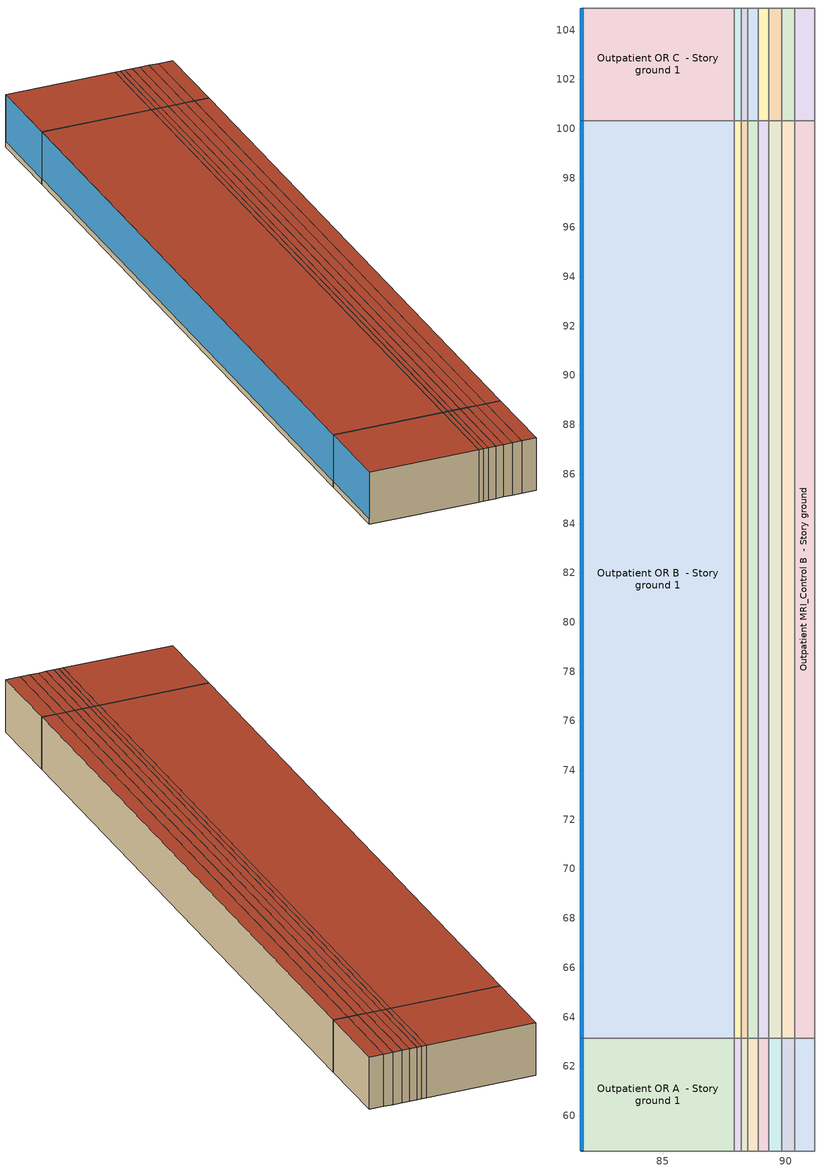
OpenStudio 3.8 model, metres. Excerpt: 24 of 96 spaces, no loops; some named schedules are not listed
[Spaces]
Outpatient OR A  - Story ground 1
 floor ground (Foundation F 1.26W/m*K Perim 4.57m Area 28.24m2): 81.73,58.57 81.73,63.14 87.91,63.14 87.91,58.57 z0
 wall outside: 81.73,63.14 81.73,58.57 z0:3.05
 wall to Outpatient OR B  - Story ground 1: 87.91,63.14 81.73,63.14 z0:3.05
 wall to Outpatient BioHazard A  - Story ground: 87.91,58.57 87.91,63.14 z0:3.05
 wall adiabatic (Typical Interior Wall): 81.73,58.57 87.91,58.57 z0:3.05
 window: 81.73,63.12 81.73,58.6 z0.31:3.02
 roof outside: 87.91,58.57 87.91,63.14 81.73,63.14 81.73,58.57 z3.05
Outpatient OR B  - Story ground 1
 floor ground (Foundation F 1.26W/m*K Perim 37.18m Area 229.66m2): 81.73,63.14 81.73,100.32 87.91,100.32 87.91,63.14 z0
 wall outside: 81.73,100.32 81.73,63.14 z0:3.05
 wall to Outpatient OR C  - Story ground 1: 87.91,100.32 81.73,100.32 z0:3.05
 wall to Outpatient BioHazard B  - Story ground: 87.91,63.14 87.91,100.32 z0:3.05
 window: 81.73,100.3 81.73,63.17 z0.34:3.02
 roof outside: 87.91,63.14 87.91,100.32 81.73,100.32 81.73,63.14 z3.05
Outpatient OR C  - Story ground 1
 floor ground (Foundation F 1.26W/m*K Perim 4.57m Area 28.24m2): 81.73,100.32 81.73,104.89 87.91,104.89 87.91,100.32 z0
 wall outside: 81.73,104.89 81.73,100.32 z0:3.05
 wall adiabatic (Typical Interior Wall): 87.91,104.89 81.73,104.89 z0:3.05
 wall to Outpatient BioHazard C  - Story ground: 87.91,100.32 87.91,104.89 z0:3.05
 window: 81.73,104.87 81.73,100.35 z0.31:3.02
 roof outside: 87.91,100.32 87.91,104.89 81.73,104.89 81.73,100.32 z3.05
Outpatient BioHazard A  - Story ground
 floor ground (Foundation F 1.26W/m*K Perim 0.0m Area 1.26m2): 87.91,58.57 87.91,63.14 88.18,63.14 88.18,58.57 z0
 wall to Outpatient BioHazard B  - Story ground: 88.18,63.14 87.91,63.14 z0:3.05
 wall to Outpatient MedGas A  - Story ground: 88.18,58.57 88.18,63.14 z0:3.05
 wall adiabatic (Typical Interior Wall): 87.91,58.57 88.18,58.57 z0:3.05
 roof outside: 88.18,58.57 88.18,63.14 87.91,63.14 87.91,58.57 z3.05
Outpatient BioHazard B  - Story ground
 floor ground (Foundation F 1.26W/m*K Perim 0.0m Area 10.25m2): 87.91,63.14 87.91,100.32 88.18,100.32 88.18,63.14 z0
 wall to Outpatient BioHazard C  - Story ground: 88.18,100.32 87.91,100.32 z0:3.05
 wall to Outpatient MedGas B  - Story ground: 88.18,63.14 88.18,100.32 z0:3.05
 roof outside: 88.18,63.14 88.18,100.32 87.91,100.32 87.91,63.14 z3.05
Outpatient BioHazard C  - Story ground
 floor ground (Foundation F 1.26W/m*K Perim 0.0m Area 1.26m2): 87.91,100.32 87.91,104.89 88.18,104.89 88.18,100.32 z0
 wall adiabatic (Typical Interior Wall): 88.18,104.89 87.91,104.89 z0:3.05
 wall to Outpatient MedGas C  - Story ground: 88.18,100.32 88.18,104.89 z0:3.05
 roof outside: 88.18,100.32 88.18,104.89 87.91,104.89 87.91,100.32 z3.05
Outpatient MedGas A  - Story ground
 floor ground (Foundation F 1.26W/m*K Perim 0.0m Area 1.26m2): 88.18,58.57 88.18,63.14 88.46,63.14 88.46,58.57 z0
 wall to Outpatient MedGas B  - Story ground: 88.46,63.14 88.18,63.14 z0:3.05
 wall to Outpatient DressingRoom A  - Story ground: 88.46,58.57 88.46,63.14 z0:3.05
 wall adiabatic (Typical Interior Wall): 88.18,58.57 88.46,58.57 z0:3.05
 roof outside: 88.46,58.57 88.46,63.14 88.18,63.14 88.18,58.57 z3.05
Outpatient MedGas B  - Story ground
 floor ground (Foundation F 1.26W/m*K Perim 0.0m Area 10.25m2): 88.18,63.14 88.18,100.32 88.46,100.32 88.46,63.14 z0
 wall to Outpatient MedGas C  - Story ground: 88.46,100.32 88.18,100.32 z0:3.05
 wall to Outpatient DressingRoom B  - Story ground: 88.46,63.14 88.46,100.32 z0:3.05
 roof outside: 88.46,63.14 88.46,100.32 88.18,100.32 88.18,63.14 z3.05
Outpatient MedGas C  - Story ground
 floor ground (Foundation F 1.26W/m*K Perim 0.0m Area 1.26m2): 88.18,100.32 88.18,104.89 88.46,104.89 88.46,100.32 z0
 wall adiabatic (Typical Interior Wall): 88.46,104.89 88.18,104.89 z0:3.05
 wall to Outpatient DressingRoom C  - Story ground: 88.46,100.32 88.46,104.89 z0:3.05
 roof outside: 88.46,100.32 88.46,104.89 88.18,104.89 88.18,100.32 z3.05
Outpatient DressingRoom A  - Story ground
 floor ground (Foundation F 1.26W/m*K Perim 0.0m Area 1.89m2): 88.46,58.57 88.46,63.14 88.87,63.14 88.87,58.57 z0
 wall to Outpatient DressingRoom B  - Story ground: 88.87,63.14 88.46,63.14 z0:3.05
 wall to Outpatient ElevatorPumpRoom A  - Story ground: 88.87,58.57 88.87,63.14 z0:3.05
 wall adiabatic (Typical Interior Wall): 88.46,58.57 88.87,58.57 z0:3.05
 roof outside: 88.87,58.57 88.87,63.14 88.46,63.14 88.46,58.57 z3.05
Outpatient DressingRoom B  - Story ground
 floor ground (Foundation F 1.26W/m*K Perim 0.0m Area 15.38m2): 88.46,63.14 88.46,100.32 88.87,100.32 88.87,63.14 z0
 wall to Outpatient DressingRoom C  - Story ground: 88.87,100.32 88.46,100.32 z0:3.05
 wall to Outpatient ElevatorPumpRoom B  - Story ground: 88.87,63.14 88.87,100.32 z0:3.05
 roof outside: 88.87,63.14 88.87,100.32 88.46,100.32 88.46,63.14 z3.05
Outpatient DressingRoom C  - Story ground
 floor ground (Foundation F 1.26W/m*K Perim 0.0m Area 1.89m2): 88.46,100.32 88.46,104.89 88.87,104.89 88.87,100.32 z0
 wall adiabatic (Typical Interior Wall): 88.87,104.89 88.46,104.89 z0:3.05
 wall to Outpatient ElevatorPumpRoom C  - Story ground: 88.87,100.32 88.87,104.89 z0:3.05
 roof outside: 88.87,100.32 88.87,104.89 88.46,104.89 88.46,100.32 z3.05
Outpatient ElevatorPumpRoom A  - Story ground
 floor ground (Foundation F 1.26W/m*K Perim 0.0m Area 1.98m2): 88.87,58.57 88.87,63.14 89.31,63.14 89.31,58.57 z0
 wall to Outpatient ElevatorPumpRoom B  - Story ground: 89.31,63.14 88.87,63.14 z0:3.05
 wall to Outpatient Anesthesia A  - Story ground: 89.31,58.57 89.31,63.14 z0:3.05
 wall adiabatic (Typical Interior Wall): 88.87,58.57 89.31,58.57 z0:3.05
 roof outside: 89.31,58.57 89.31,63.14 88.87,63.14 88.87,58.57 z3.05
Outpatient ElevatorPumpRoom B  - Story ground
 floor ground (Foundation F 1.26W/m*K Perim 0.0m Area 16.11m2): 88.87,63.14 88.87,100.32 89.31,100.32 89.31,63.14 z0
 wall to Outpatient ElevatorPumpRoom C  - Story ground: 89.31,100.32 88.87,100.32 z0:3.05
 wall to Outpatient Anesthesia B  - Story ground: 89.31,63.14 89.31,100.32 z0:3.05
 roof outside: 89.31,63.14 89.31,100.32 88.87,100.32 88.87,63.14 z3.05
Outpatient ElevatorPumpRoom C  - Story ground
 floor ground (Foundation F 1.26W/m*K Perim 0.0m Area 1.98m2): 88.87,100.32 88.87,104.89 89.31,104.89 89.31,100.32 z0
 wall adiabatic (Typical Interior Wall): 89.31,104.89 88.87,104.89 z0:3.05
 wall to Outpatient Anesthesia C  - Story ground: 89.31,100.32 89.31,104.89 z0:3.05
 roof outside: 89.31,100.32 89.31,104.89 88.87,104.89 88.87,100.32 z3.05
Outpatient Anesthesia A  - Story ground
 floor ground (Foundation F 1.26W/m*K Perim 0.0m Area 2.34m2): 89.31,58.57 89.31,63.14 89.82,63.14 89.82,58.57 z0
 wall to Outpatient Anesthesia B  - Story ground: 89.82,63.14 89.31,63.14 z0:3.05
 wall to Outpatient IT_Room A  - Story ground: 89.82,58.57 89.82,63.14 z0:3.05
 wall adiabatic (Typical Interior Wall): 89.31,58.57 89.82,58.57 z0:3.05
 roof outside: 89.82,58.57 89.82,63.14 89.31,63.14 89.31,58.57 z3.05
Outpatient Anesthesia B  - Story ground
 floor ground (Foundation F 1.26W/m*K Perim 0.0m Area 19.04m2): 89.31,63.14 89.31,100.32 89.82,100.32 89.82,63.14 z0
 wall to Outpatient Anesthesia C  - Story ground: 89.82,100.32 89.31,100.32 z0:3.05
 wall to Outpatient IT_Room B  - Story ground: 89.82,63.14 89.82,100.32 z0:3.05
 roof outside: 89.82,63.14 89.82,100.32 89.31,100.32 89.31,63.14 z3.05
Outpatient Anesthesia C  - Story ground
 floor ground (Foundation F 1.26W/m*K Perim 0.0m Area 2.34m2): 89.31,100.32 89.31,104.89 89.82,104.89 89.82,100.32 z0
 wall adiabatic (Typical Interior Wall): 89.82,104.89 89.31,104.89 z0:3.05
 wall to Outpatient IT_Room C  - Story ground: 89.82,100.32 89.82,104.89 z0:3.05
 roof outside: 89.82,100.32 89.82,104.89 89.31,104.89 89.31,100.32 z3.05
Outpatient IT_Room A  - Story ground
 floor ground (Foundation F 1.26W/m*K Perim 0.0m Area 2.43m2): 89.82,58.57 89.82,63.14 90.35,63.14 90.35,58.57 z0
 wall to Outpatient IT_Room B  - Story ground: 90.35,63.14 89.82,63.14 z0:3.05
 wall to Outpatient MRI_Control A  - Story ground: 90.35,58.57 90.35,63.14 z0:3.05
 wall adiabatic (Typical Interior Wall): 89.82,58.57 90.35,58.57 z0:3.05
 roof outside: 90.35,58.57 90.35,63.14 89.82,63.14 89.82,58.57 z3.05
Outpatient IT_Room B  - Story ground
 floor ground (Foundation F 1.26W/m*K Perim 0.0m Area 19.77m2): 89.82,63.14 89.82,100.32 90.35,100.32 90.35,63.14 z0
 wall to Outpatient IT_Room C  - Story ground: 90.35,100.32 89.82,100.32 z0:3.05
 wall to Outpatient MRI_Control B  - Story ground: 90.35,63.14 90.35,100.32 z0:3.05
 roof outside: 90.35,63.14 90.35,100.32 89.82,100.32 89.82,63.14 z3.05
Outpatient IT_Room C  - Story ground
 floor ground (Foundation F 1.26W/m*K Perim 0.0m Area 2.43m2): 89.82,100.32 89.82,104.89 90.35,104.89 90.35,100.32 z0
 wall adiabatic (Typical Interior Wall): 90.35,104.89 89.82,104.89 z0:3.05
 wall to Outpatient MRI_Control C  - Story ground: 90.35,100.32 90.35,104.89 z0:3.05
 roof outside: 90.35,100.32 90.35,104.89 89.82,104.89 89.82,100.32 z3.05
Outpatient MRI_Control A  - Story ground
 floor ground (Foundation F 1.26W/m*K Perim 0.0m Area 3.69m2): 90.35,58.57 90.35,63.14 91.16,63.14 91.16,58.57 z0
 wall to Outpatient MRI_Control B  - Story ground: 91.16,63.14 90.35,63.14 z0:3.05
 wall to Outpatient ProcedureRoom A  - Story ground: 91.16,58.57 91.16,63.14 z0:3.05
 wall adiabatic (Typical Interior Wall): 90.35,58.57 91.16,58.57 z0:3.05
 roof outside: 91.16,58.57 91.16,63.14 90.35,63.14 90.35,58.57 z3.05
Outpatient MRI_Control B  - Story ground
 floor ground (Foundation F 1.26W/m*K Perim 0.0m Area 30.02m2): 90.35,63.14 90.35,100.32 91.16,100.32 91.16,63.14 z0
 wall to Outpatient MRI_Control C  - Story ground: 91.16,100.32 90.35,100.32 z0:3.05
 wall to Outpatient ProcedureRoom B  - Story ground: 91.16,63.14 91.16,100.32 z0:3.05
 roof outside: 91.16,63.14 91.16,100.32 90.35,100.32 90.35,63.14 z3.05
Outpatient MRI_Control C  - Story ground
 floor ground (Foundation F 1.26W/m*K Perim 0.0m Area 3.69m2): 90.35,100.32 90.35,104.89 91.16,104.89 91.16,100.32 z0
 wall adiabatic (Typical Interior Wall): 91.16,104.89 90.35,104.89 z0:3.05
 wall to Outpatient ProcedureRoom C  - Story ground: 91.16,100.32 91.16,104.89 z0:3.05
 roof outside: 91.16,100.32 91.16,104.89 90.35,104.89 90.35,100.32 z3.05
[Building]
ComStock DOE Ref Pre-1980|Outpatient: North Axis {deg}=45; Default Construction Set=ComStock DOE Ref Pre-1980 - Outpatient - ASHRAE 169-2013-4A; Default Schedule Set=Building Default Schedule Set; Standards Building Type=Outpatient
[Site]
Wilmington New Cast_DE_USA: Latitude {deg}=39.67; Longitude {deg}=-75.6; Time Zone {hr}=-5; Elevation {m}=24; Terrain=City
[Site:WaterMainsTemperature]
Calculation Method=Correlation; Annual Average Outdoor Air Temperature {C}=13.2908; Maximum Difference In Monthly Average Outdoor Air Temperatures {deltaC}=25.79
[SizingPeriod:DesignDay] Barometric Pressure {Pa}=101037; Rain Indicator=No; Snow Indicator=No; Day of Month=21; Daylight Saving Time Indicator=No; Humidity Condition Type=Wetbulb; Dry-Bulb Temperature Range Modifier Type=DefaultMultipliers
Name | Maximum Dry-Bulb Temperature {C} | Daily Dry-Bulb Temperature Range {deltaC} | Wind Speed {m/s} | Wind Direction {deg} | Month | Day Type | Wetbulb or DewPoint at Maximum Dry-Bulb {C} | Solar Model Indicator | ASHRAE Clear Sky Optical Depth for Beam Irradiance | ASHRAE Clear Sky Optical Depth for Diffuse Irradiance | Sky Clearness
Wilmington New Cast Ann Clg .4% Condns DB=>MWB 1 | 33.3 | 9.5 | 4.6 | 230 | 7 | SummerDesignDay | 23.9 | ASHRAETau | 0.454 | 2.123
Wilmington New Cast Ann Clg .4% Condns WB=>MDB 1 | 30.7 | 9.5 | 4.6 | 230 | 7 | SummerDesignDay | 25.6 | ASHRAETau | 0.454 | 2.123
Wilmington New Cast Ann Htg 99.6% Condns DB 1 | -10.4 | 0 | 4.8 | 300 | 1 | WinterDesignDay | -10.4 | ASHRAEClearSky |  |  | 0
Wilmington New Cast August .4% Condns DB=>MCWB 1 | 34.5 | 9.3 | 4.6 | 230 | 8 | SummerDesignDay | 24.4 | ASHRAETau | 0.441 | 2.186
[ClimateZones]
Climate Zone Institution Name 1=ASHRAE; Climate Zone Document Name 1=ANSI/ASHRAE Standard 169; Climate Zone Document Year 1=2006; Climate Zone Value 1=ASHRAE 169-2013-4A
[Site:GroundTemperature:FCfactorMethod]
January Ground Temperature {C}=14.64; February Ground Temperature {C}=6.42; March Ground Temperature {C}=4.25; April Ground Temperature {C}=-0.25; May Ground Temperature {C}=5.15; June Ground Temperature {C}=3.96; July Ground Temperature {C}=10.11; August Ground Temperature {C}=19.7; September Ground Temperature {C}=22.53; October Ground Temperature {C}=25.35; November Ground Temperature {C}=25.54; December Ground Temperature {C}=22.09
[Construction:FfactorGroundFloor] F-Factor {W/m-K}=1.26344
Name | Area {m2} | PerimeterExposed {m}
Foundation F 1.26W/m*K Perim 0.0m Area 1.26m2 | 1.26059 | 0
Foundation F 1.26W/m*K Perim 4.57m Area 28.24m2 | 28.2418 | 4.572
Foundation F 1.26W/m*K Perim 0.0m Area 10.25m2 | 10.2511 | 0
Foundation F 1.26W/m*K Perim 0.0m Area 1.89m2 | 1.89089 | 0
Foundation F 1.26W/m*K Perim 0.0m Area 1.98m2 | 1.98093 | 0
Foundation F 1.26W/m*K Perim 37.18m Area 229.66m2 | 229.661 | 37.1793
Foundation F 1.26W/m*K Perim 0.0m Area 15.38m2 | 15.3766 | 0
Foundation F 1.26W/m*K Perim 0.0m Area 2.43m2 | 2.43114 | 0
Foundation F 1.26W/m*K Perim 0.0m Area 30.02m2 | 30.021 | 0
Foundation F 1.26W/m*K Perim 0.0m Area 16.11m2 | 16.1088 | 0
Foundation F 1.26W/m*K Perim 0.0m Area 2.34m2 | 2.3411 | 0
Foundation F 1.26W/m*K Perim 0.0m Area 19.04m2 | 19.0377 | 0
Foundation F 1.26W/m*K Perim 0.0m Area 19.77m2 | 19.7699 | 0
Foundation F 1.26W/m*K Perim 0.0m Area 3.69m2 | 3.69174 | 0
[DefaultConstructionSet]
ComStock DOE Ref Pre-1980 - Outpatient - ASHRAE 169-2013-4A: Default Exterior Surface Constructions=Default Surface Constructions 1; Default Interior Surface Constructions=Default Surface Constructions 2; Default Ground Contact Surface Constructions=Default Surface Constructions 3; Default Exterior SubSurface Constructions=Default Sub Surface Constructions 1; Default Interior SubSurface Constructions=Default Sub Surface Constructions 2; Interior Partition Construction=Typical Interior Partition
[DefaultSurfaceConstructions]
Name | Floor Construction | Wall Construction | Roof Ceiling Construction
Default Surface Constructions 1 | Typical Insulated Exterior Mass Floor | Typical Insulated Exterior Mass Wall R-5.62 | Typical IEAD Roof R-11.63
Default Surface Constructions 2 | Typical Interior Floor | Typical Interior Wall | Typical Interior Ceiling
Default Surface Constructions 3 | Typical Insulated Carpeted 6in Slab Floor | Typical Insulated Basement Mass Wall
[Construction]
Typical Insulated Exterior Mass Floor: 4 in. Normalweight Concrete Floor, Typical Carpet Pad
Typical IEAD Roof R-11.63: Roof Membrane, Typical Insulation R-10.51, Metal Roof Surface
Typical Interior Floor: 100mm Normalweight concrete floor, CP02 CARPET PAD
Typical Interior Wall: G01 13mm gypsum board, G01 13mm gypsum board
Typical Interior Ceiling: CP02 CARPET PAD, 100mm Normalweight concrete floor
Typical Insulated Carpeted 6in Slab Floor: 6 in. Normalweight Concrete Floor, Typical Carpet Pad
Typical Insulated Basement Mass Wall: 8 in. Concrete Block Basement Wall
Simple Glazing U 1.22 SHGC 0.54: Simple Glazing U 1.22 SHGC 0.54
Typical Insulated Metal Door: F08 Metal surface, Typical Insulation R-3.23
U 0.88 SHGC 0.16 Sgl Ref-A-L Clr 6mm: REF A CLEAR LO 6MM
Typical Overhead Door: Typical Insulation R-3.23
Typical Interior Window: Clear 3mm
Typical Interior Door; Typical Interior Partition: G05 25mm wood
Typical Insulated Exterior Mass Wall R-5.62: 1IN Stucco, 8IN CONCRETE HW RefBldg, Typical Insulation R-3.23, 1/2IN Gypsum
InteriorFurnishings: Std Wood 6inch
[Material] Thermal Absorptance=0.9
Name | Roughness | Thickness {m} | Conductivity {W/m-K} | Density {kg/m3} | Specific Heat {J/kg-K} | Solar Absorptance | Visible Absorptance
4 in. Normalweight Concrete Floor | MediumRough | 0.1016 | 2.31 | 2322 | 832 | 0.7 | 0.7
Roof Membrane | VeryRough | 0.0095 | 0.16 | 1121.29 | 1460 | 0.7 | 0.7
Metal Roof Surface; F08 Metal surface | Smooth | 0.0008 | 45.28 | 7824 | 500 | 0.7 | 0.7
100mm Normalweight concrete floor | MediumRough | 0.1016 | 2.31045 | 2322 | 832.557 | 0.7 | 0.7
G01 13mm gypsum board | Smooth | 0.0127 | 0.160031 | 800.001 | 1090.73 | 0.7 | 0.5
6 in. Normalweight Concrete Floor | MediumRough | 0.1524 | 2.31 | 2322 | 832 | 0.7 | 0.7
8 in. Concrete Block Basement Wall | MediumRough | 0.2032 | 1.326 | 1842 | 912 | 0.7 | 0.7
G05 25mm wood | MediumSmooth | 0.0254 | 0.15 | 608 | 1630 | 0.5 | 0.5
1IN Stucco | Smooth | 0.0253 | 0.6918 | 1858 | 837 | 0.7 | 0.92
8IN CONCRETE HW RefBldg | Rough | 0.2032 | 1.311 | 2240 | 836.8 | 0.7 | 0.7
1/2IN Gypsum | Smooth | 0.0127 | 0.16 | 784.9 | 830 | 0.4 | 0.4
Std Wood 6inch | MediumSmooth | 0.15 | 0.12 | 540 | 1210 | 0.7 | 0.7
[Material:NoMass] Roughness=Smooth; Thermal Absorptance=0.9; Solar Absorptance=0.7
Name | Thermal Resistance {m2-K/W} | Visible Absorptance
Typical Carpet Pad; CP02 CARPET PAD | 0.21648 | 0.8
Typical Insulation R-10.51 | 1.85103 | 0.7
Typical Insulation R-3.23 | 0.568747 | 0.7
[DefaultSubSurfaceConstructions]
Name | Fixed Window Construction | Operable Window Construction | Door Construction | Glass Door Construction | Overhead Door Construction | Tubular Daylight Dome Construction | Tubular Daylight Diffuser Construction
Default Sub Surface Constructions 1 | Simple Glazing U 1.22 SHGC 0.54 | Simple Glazing U 1.22 SHGC 0.54 | Typical Insulated Metal Door | U 0.88 SHGC 0.16 Sgl Ref-A-L Clr 6mm | Typical Overhead Door | Typical Interior Window | Typical Interior Window
Default Sub Surface Constructions 2 | Typical Interior Window | Typical Interior Window | Typical Interior Door
[WindowMaterial:SimpleGlazingSystem]
Simple Glazing U 1.22 SHGC 0.54: U-Factor {W/m2-K}=6.92748; Solar Heat Gain Coefficient=0.54; Visible Transmittance=0.81
[WindowMaterial:Glazing] Optical Data Type=SpectralAverage; Infrared Transmittance at Normal Incidence=0; Front Side Infrared Hemispherical Emissivity=0.84; Conductivity {W/m-K}=0.9; Dirt Correction Factor for Solar and Visible Transmittance=1; Solar Diffusing=No
Name | Thickness {m} | Solar Transmittance at Normal Incidence | Front Side Solar Reflectance at Normal Incidence | Back Side Solar Reflectance at Normal Incidence | Visible Transmittance at Normal Incidence | Front Side Visible Reflectance at Normal Incidence | Back Side Visible Reflectance at Normal Incidence | Back Side Infrared Hemispherical Emissivity
REF A CLEAR LO 6MM | 0.006 | 0.066 | 0.341 | 0.493 | 0.08 | 0.41 | 0.37 | 0.4
Clear 3mm | 0.003 | 0.837 | 0.075 | 0.075 | 0.898 | 0.081 | 0.081 | 0.84
[SpaceType] Standards Building Type=Outpatient
Name | Default Schedule Set | Design Specification Outdoor Air Object | Standards Space Type
Outpatient BioHazard - ComStock DOE Ref Pre-1980 | Outpatient BioHazard Schedule Set | Outpatient BioHazard Ventilation | BioHazard
Outpatient MedGas - ComStock DOE Ref Pre-1980 | Outpatient MedGas Schedule Set | Outpatient MedGas Ventilation | MedGas
Outpatient DressingRoom - ComStock DOE Ref Pre-1980 | Outpatient DressingRoom Schedule Set | Outpatient DressingRoom Ventilation | DressingRoom
Outpatient ElevatorPumpRoom - ComStock DOE Ref Pre-1980 | Outpatient ElevatorPumpRoom Schedule Set | Outpatient ElevatorPumpRoom Ventilation | ElevatorPumpRoom
Outpatient Anesthesia - ComStock DOE Ref Pre-1980 | Outpatient Anesthesia Schedule Set | Outpatient Anesthesia Ventilation | Anesthesia
Outpatient IT_Room - ComStock DOE Ref Pre-1980 | Outpatient IT_Room Schedule Set | Outpatient IT_Room Ventilation | IT_Room
Outpatient MRI_Control - ComStock DOE Ref Pre-1980 | Outpatient MRI_Control Schedule Set | Outpatient MRI_Control Ventilation | MRI_Control
Outpatient OR - ComStock DOE Ref Pre-1980 | Outpatient OR Schedule Set | Outpatient OR Ventilation | OR
[BuildingStory]
Story ground: Nominal Z Coordinate {m}=0; Nominal Floor to Floor Height {m}=3.048
[Space] Building Story=Story ground
Name | Space Type | Thermal Zone
Outpatient OR A  - Story ground 1 | Outpatient OR - ComStock DOE Ref Pre-1980 | Zone Outpatient OR A  - Story ground 1
Outpatient OR B  - Story ground 1 | Outpatient OR - ComStock DOE Ref Pre-1980 | Zone Outpatient OR B  - Story ground 1
Outpatient OR C  - Story ground 1 | Outpatient OR - ComStock DOE Ref Pre-1980 | Zone Outpatient OR C  - Story ground 1
Outpatient BioHazard A  - Story ground | Outpatient BioHazard - ComStock DOE Ref Pre-1980 | Zone Outpatient BioHazard A  - Story ground
Outpatient BioHazard B  - Story ground | Outpatient BioHazard - ComStock DOE Ref Pre-1980 | Zone Outpatient BioHazard B  - Story ground
Outpatient BioHazard C  - Story ground | Outpatient BioHazard - ComStock DOE Ref Pre-1980 | Zone Outpatient BioHazard C  - Story ground
Outpatient MedGas A  - Story ground | Outpatient MedGas - ComStock DOE Ref Pre-1980 | Zone Outpatient MedGas A  - Story ground
Outpatient MedGas B  - Story ground | Outpatient MedGas - ComStock DOE Ref Pre-1980 | Zone Outpatient MedGas B  - Story ground
Outpatient MedGas C  - Story ground | Outpatient MedGas - ComStock DOE Ref Pre-1980 | Zone Outpatient MedGas C  - Story ground
Outpatient DressingRoom A  - Story ground | Outpatient DressingRoom - ComStock DOE Ref Pre-1980 | Zone Outpatient DressingRoom A  - Story ground
Outpatient DressingRoom B  - Story ground | Outpatient DressingRoom - ComStock DOE Ref Pre-1980 | Zone Outpatient DressingRoom B  - Story ground
Outpatient DressingRoom C  - Story ground | Outpatient DressingRoom - ComStock DOE Ref Pre-1980 | Zone Outpatient DressingRoom C  - Story ground
Outpatient ElevatorPumpRoom A  - Story ground | Outpatient ElevatorPumpRoom - ComStock DOE Ref Pre-1980 | Zone Outpatient ElevatorPumpRoom A  - Story ground
Outpatient ElevatorPumpRoom B  - Story ground | Outpatient ElevatorPumpRoom - ComStock DOE Ref Pre-1980 | Zone Outpatient ElevatorPumpRoom B  - Story ground
Outpatient ElevatorPumpRoom C  - Story ground | Outpatient ElevatorPumpRoom - ComStock DOE Ref Pre-1980 | Zone Outpatient ElevatorPumpRoom C  - Story ground
Outpatient Anesthesia A  - Story ground | Outpatient Anesthesia - ComStock DOE Ref Pre-1980 | Zone Outpatient Anesthesia A  - Story ground
Outpatient Anesthesia B  - Story ground | Outpatient Anesthesia - ComStock DOE Ref Pre-1980 | Zone Outpatient Anesthesia B  - Story ground
Outpatient Anesthesia C  - Story ground | Outpatient Anesthesia - ComStock DOE Ref Pre-1980 | Zone Outpatient Anesthesia C  - Story ground
Outpatient IT_Room A  - Story ground | Outpatient IT_Room - ComStock DOE Ref Pre-1980 | Zone Outpatient IT_Room A  - Story ground
Outpatient IT_Room B  - Story ground | Outpatient IT_Room - ComStock DOE Ref Pre-1980 | Zone Outpatient IT_Room B  - Story ground
Outpatient IT_Room C  - Story ground | Outpatient IT_Room - ComStock DOE Ref Pre-1980 | Zone Outpatient IT_Room C  - Story ground
Outpatient MRI_Control A  - Story ground | Outpatient MRI_Control - ComStock DOE Ref Pre-1980 | Zone Outpatient MRI_Control A  - Story ground
Outpatient MRI_Control B  - Story ground | Outpatient MRI_Control - ComStock DOE Ref Pre-1980 | Zone Outpatient MRI_Control B  - Story ground
Outpatient MRI_Control C  - Story ground | Outpatient MRI_Control - ComStock DOE Ref Pre-1980 | Zone Outpatient MRI_Control C  - Story ground
[ThermalZone] Multiplier=1; Use Ideal Air Loads=No
Name | Thermostat
Zone Outpatient OR A  - Story ground 1 | Outpatient OR - ComStock DOE Ref Pre-1980 Thermostat 1
Zone Outpatient OR B  - Story ground 1 | Outpatient OR - ComStock DOE Ref Pre-1980 Thermostat 3
Zone Outpatient OR C  - Story ground 1 | Outpatient OR - ComStock DOE Ref Pre-1980 Thermostat 5
Zone Outpatient BioHazard A  - Story ground | Outpatient BioHazard - ComStock DOE Ref Pre-1980 Thermostat
Zone Outpatient BioHazard B  - Story ground | Outpatient BioHazard - ComStock DOE Ref Pre-1980 Thermostat 1
Zone Outpatient BioHazard C  - Story ground | Outpatient BioHazard - ComStock DOE Ref Pre-1980 Thermostat 2
Zone Outpatient MedGas A  - Story ground | Outpatient MedGas - ComStock DOE Ref Pre-1980 Thermostat
Zone Outpatient MedGas B  - Story ground | Outpatient MedGas - ComStock DOE Ref Pre-1980 Thermostat 1
Zone Outpatient MedGas C  - Story ground | Outpatient MedGas - ComStock DOE Ref Pre-1980 Thermostat 2
Zone Outpatient DressingRoom A  - Story ground | Outpatient DressingRoom - ComStock DOE Ref Pre-1980 Thermostat
Zone Outpatient DressingRoom B  - Story ground | Outpatient DressingRoom - ComStock DOE Ref Pre-1980 Thermostat 1
Zone Outpatient DressingRoom C  - Story ground | Outpatient DressingRoom - ComStock DOE Ref Pre-1980 Thermostat 2
Zone Outpatient ElevatorPumpRoom A  - Story ground | Outpatient ElevatorPumpRoom - ComStock DOE Ref Pre-1980 Thermostat
Zone Outpatient ElevatorPumpRoom B  - Story ground | Outpatient ElevatorPumpRoom - ComStock DOE Ref Pre-1980 Thermostat 1
Zone Outpatient ElevatorPumpRoom C  - Story ground | Outpatient ElevatorPumpRoom - ComStock DOE Ref Pre-1980 Thermostat 2
Zone Outpatient Anesthesia A  - Story ground | Outpatient Anesthesia - ComStock DOE Ref Pre-1980 Thermostat
Zone Outpatient Anesthesia B  - Story ground | Outpatient Anesthesia - ComStock DOE Ref Pre-1980 Thermostat 1
Zone Outpatient Anesthesia C  - Story ground | Outpatient Anesthesia - ComStock DOE Ref Pre-1980 Thermostat 2
Zone Outpatient IT_Room A  - Story ground | Outpatient IT_Room - ComStock DOE Ref Pre-1980 Thermostat
Zone Outpatient IT_Room B  - Story ground | Outpatient IT_Room - ComStock DOE Ref Pre-1980 Thermostat 1
Zone Outpatient IT_Room C  - Story ground | Outpatient IT_Room - ComStock DOE Ref Pre-1980 Thermostat 2
Zone Outpatient MRI_Control A  - Story ground | Outpatient MRI_Control - ComStock DOE Ref Pre-1980 Thermostat
Zone Outpatient MRI_Control B  - Story ground | Outpatient MRI_Control - ComStock DOE Ref Pre-1980 Thermostat 1
Zone Outpatient MRI_Control C  - Story ground | Outpatient MRI_Control - ComStock DOE Ref Pre-1980 Thermostat 2
[Lights:Definition] Design Level Calculation Method=Watts/Area; Fraction Visible=0.2; Return Air Fraction=0
Name | Watts per Space Floor Area {W/m2} | Fraction Radiant
Outpatient MRI_Control - ComStock DOE Ref Pre-1980 General Lights Definition | 6.4687 | 0.365
Outpatient ElevatorPumpRoom - ComStock DOE Ref Pre-1980 General Lights Definition | 3.55488 | 0.365
Outpatient ElevatorPumpRoom - ComStock DOE Ref Pre-1980 Task Lights Definition | 0.569567 | 0.165
Outpatient MedGas - ComStock DOE Ref Pre-1980 General Lights Definition; Outpatient BioHazard - ComStock DOE Ref Pre-1980 General Lights Definition | 3.73276 | 0.365
Outpatient IT_Room - ComStock DOE Ref Pre-1980 General Lights Definition | 4.6155 | 0.365
Outpatient DressingRoom - ComStock DOE Ref Pre-1980 General Lights Definition | 6.10233 | 0.365
Outpatient Anesthesia - ComStock DOE Ref Pre-1980 General Lights Definition | 2.13818 | 0.365
Outpatient Anesthesia - ComStock DOE Ref Pre-1980 Task Lights Definition | 2.9628 | 0.165
Outpatient OR - ComStock DOE Ref Pre-1980 General Lights Definition | 16.0351 | 0.365
[ElectricEquipment:Definition] Design Level Calculation Method=Watts/Area; Fraction Latent=0; Fraction Radiant=0.5; Fraction Lost=0
Name | Watts per Space Floor Area {W/m2}
Outpatient Anesthesia Elec Equip Definition | 21.5278
Outpatient BioHazard Elec Equip Definition; Outpatient MedGas Elec Equip Definition | 1.07639
Outpatient DressingRoom Elec Equip Definition; Outpatient IT_Room Elec Equip Definition; Outpatient MRI_Control Elec Equip Definition | 11.8403
Outpatient OR Elec Equip Definition | 43.0556
[ElectricEquipment]
Name | Electric Equipment Definition | Space or SpaceType
Outpatient Anesthesia Elec Equip | Outpatient Anesthesia Elec Equip Definition | Outpatient Anesthesia - ComStock DOE Ref Pre-1980
Outpatient BioHazard Elec Equip | Outpatient BioHazard Elec Equip Definition | Outpatient BioHazard - ComStock DOE Ref Pre-1980
Outpatient DressingRoom Elec Equip | Outpatient DressingRoom Elec Equip Definition | Outpatient DressingRoom - ComStock DOE Ref Pre-1980
Outpatient IT_Room Elec Equip | Outpatient IT_Room Elec Equip Definition | Outpatient IT_Room - ComStock DOE Ref Pre-1980
Outpatient MedGas Elec Equip | Outpatient MedGas Elec Equip Definition | Outpatient MedGas - ComStock DOE Ref Pre-1980
Outpatient MRI_Control Elec Equip | Outpatient MRI_Control Elec Equip Definition | Outpatient MRI_Control - ComStock DOE Ref Pre-1980
Outpatient OR Elec Equip | Outpatient OR Elec Equip Definition | Outpatient OR - ComStock DOE Ref Pre-1980
[DesignSpecification:OutdoorAir]
Name | Outdoor Air Method | Outdoor Air Flow per Floor Area {m3/s-m2} | Outdoor Air Flow per Person {m3/s-person} | Outdoor Air Flow Air Changes per Hour {1/hr}
Outpatient Anesthesia Ventilation | Sum | 0.002286
Outpatient BioHazard Ventilation; Outpatient MedGas Ventilation | Sum | 0.000762
Outpatient DressingRoom Ventilation; Outpatient IT_Room Ventilation | Sum |  | 0.00943895
Outpatient ElevatorPumpRoom Ventilation |  | 0 | 0 | 0
Outpatient MRI_Control Ventilation | Sum | 0.001524
Outpatient OR Ventilation | Sum | 0.0023876
[DefaultScheduleSet]
Name | Number of People Schedule | People Activity Level Schedule | Lighting Schedule | Electric Equipment Schedule | Infiltration Schedule | Gas Equipment Schedule | Hours of Operation Schedule
Outpatient Anesthesia Schedule Set; Outpatient BioHazard Schedule Set; Outpatient DressingRoom Schedule Set; Outpatient ElevatorPumpRoom Schedule Set; Outpatient IT_Room Schedule Set; Outpatient MedGas Schedule Set; Outpatient MRI_Control Schedule Set | Outpatient Bldg Occ | Outpatient Activity | Outpatient Bldg Light | Outpatient Bldg Equip | Outpatient Infil
Outpatient OR Schedule Set | Outpatient Bldg Occ | Outpatient Activity | Outpatient Bldg Light | Outpatient Bldg Equip | Outpatient Infil | Outpatient Bldg Equip
Building Default Schedule Set |  |  |  |  |  |  | Building Hours of Operation NonResidential
[People:Definition] Number of People Calculation Method=People/Area; Fraction Radiant=0.3
Name | People per Space Floor Area {person/m2}
Outpatient DressingRoom People Definition; Outpatient IT_Room People Definition | 0.0500522
Outpatient MRI_Control People Definition; Outpatient OR People Definition | 0.199993
[People] Work Efficiency Schedule=Work Efficiency Schedule; Clothing Insulation Schedule=Clothing Schedule; Air Velocity Schedule=Air Velocity Schedule; Multiplier=1
Name | People Definition | Space or SpaceType
Outpatient DressingRoom People | Outpatient DressingRoom People Definition | Outpatient DressingRoom - ComStock DOE Ref Pre-1980
Outpatient IT_Room People | Outpatient IT_Room People Definition | Outpatient IT_Room - ComStock DOE Ref Pre-1980
Outpatient MRI_Control People | Outpatient MRI_Control People Definition | Outpatient MRI_Control - ComStock DOE Ref Pre-1980
Outpatient OR People | Outpatient OR People Definition | Outpatient OR - ComStock DOE Ref Pre-1980
[GasEquipment:Definition]
Outpatient OR Gas Equip Definition: Design Level Calculation Method=Watts/Area; Watts per Space Floor Area {W/m2}=75.3001; Fraction Latent=0; Fraction Radiant=0; Fraction Lost=0.5
[GasEquipment]
Outpatient OR Gas Equip: Gas Equipment Definition=Outpatient OR Gas Equip Definition; Space or SpaceType=Outpatient OR - ComStock DOE Ref Pre-1980
[Exterior:Lights:Definition]
Name | Design Level {W}
Parking Areas and Drives Def (W/ft^2) | 0.0414577
Building Facades Def (W/ft^2) | 0.2
Main Entries Def (W/ft) | 30
Other Doors Def (W/ft) | 20
[Exterior:Lights] Schedule=Always On Discrete; Control Option=AstronomicalClock
Name | Exterior Lights Definition | Multiplier
Parking Areas and Drives | Parking Areas and Drives Def (W/ft^2) | 182250
Building Facades | Building Facades Def (W/ft^2) | 13452
Main Entries | Main Entries Def (W/ft) | 72
Other Doors | Other Doors Def (W/ft) | 186.84
[ThermostatSetpoint:DualSetpoint]
Name | Heating Setpoint Temperature Schedule | Cooling Setpoint Temperature Schedule
Outpatient Anesthesia - ComStock DOE Ref Pre-1980 Thermostat; Outpatient Anesthesia - ComStock DOE Ref Pre-1980 Thermostat 1; Outpatient Anesthesia - ComStock DOE Ref Pre-1980 Thermostat 2; Outpatient BioHazard - ComStock DOE Ref Pre-1980 Thermostat; Outpatient BioHazard - ComStock DOE Ref Pre-1980 Thermostat 1; Outpatient BioHazard - ComStock DOE Ref Pre-1980 Thermostat 2; Outpatient DressingRoom - ComStock DOE Ref Pre-1980 Thermostat; Outpatient DressingRoom - ComStock DOE Ref Pre-1980 Thermostat 1; Outpatient DressingRoom - ComStock DOE Ref Pre-1980 Thermostat 2; Outpatient ElevatorPumpRoom - ComStock DOE Ref Pre-1980 Thermostat; Outpatient ElevatorPumpRoom - ComStock DOE Ref Pre-1980 Thermostat 1; Outpatient ElevatorPumpRoom - ComStock DOE Ref Pre-1980 Thermostat 2; Outpatient IT_Room - ComStock DOE Ref Pre-1980 Thermostat; Outpatient IT_Room - ComStock DOE Ref Pre-1980 Thermostat 1; Outpatient IT_Room - ComStock DOE Ref Pre-1980 Thermostat 2; Outpatient MedGas - ComStock DOE Ref Pre-1980 Thermostat; Outpatient MedGas - ComStock DOE Ref Pre-1980 Thermostat 1; Outpatient MedGas - ComStock DOE Ref Pre-1980 Thermostat 2; Outpatient MRI_Control - ComStock DOE Ref Pre-1980 Thermostat; Outpatient MRI_Control - ComStock DOE Ref Pre-1980 Thermostat 1; Outpatient MRI_Control - ComStock DOE Ref Pre-1980 Thermostat 2 | Outpatient HtgSetp | Outpatient ClgSetp
Outpatient OR - ComStock DOE Ref Pre-1980 Thermostat 1; Outpatient OR - ComStock DOE Ref Pre-1980 Thermostat 3; Outpatient OR - ComStock DOE Ref Pre-1980 Thermostat 5 | Outpatient OR HtgSetp | Outpatient OR ClgSetp
[InternalMass:Definition]
Internal Mass Definition 1: Construction=InteriorFurnishings; Design Level Calculation Method=SurfaceArea/Area; Surface Area per Space Floor Area=2
[InternalMass] Internal Mass Definition=Internal Mass Definition 1; Multiplier=1
Name | Space or SpaceType
Outpatient BioHazard A  - Story ground Mass | Outpatient BioHazard A  - Story ground
Outpatient OR A  - Story ground 1 Mass | Outpatient OR A  - Story ground 1
Outpatient BioHazard B  - Story ground Mass | Outpatient BioHazard B  - Story ground
Outpatient DressingRoom A  - Story ground Mass | Outpatient DressingRoom A  - Story ground
Outpatient ElevatorPumpRoom C  - Story ground Mass | Outpatient ElevatorPumpRoom C  - Story ground
Outpatient OR B  - Story ground 1 Mass | Outpatient OR B  - Story ground 1
Outpatient DressingRoom B  - Story ground Mass | Outpatient DressingRoom B  - Story ground
Outpatient IT_Room C  - Story ground Mass | Outpatient IT_Room C  - Story ground
Outpatient DressingRoom C  - Story ground Mass | Outpatient DressingRoom C  - Story ground
Outpatient BioHazard C  - Story ground Mass | Outpatient BioHazard C  - Story ground
Outpatient MedGas B  - Story ground Mass | Outpatient MedGas B  - Story ground
Outpatient MedGas A  - Story ground Mass | Outpatient MedGas A  - Story ground
Outpatient MedGas C  - Story ground Mass | Outpatient MedGas C  - Story ground
Outpatient MRI_Control B  - Story ground Mass | Outpatient MRI_Control B  - Story ground
Outpatient ElevatorPumpRoom A  - Story ground Mass | Outpatient ElevatorPumpRoom A  - Story ground
Outpatient ElevatorPumpRoom B  - Story ground Mass | Outpatient ElevatorPumpRoom B  - Story ground
Outpatient Anesthesia A  - Story ground Mass | Outpatient Anesthesia A  - Story ground
Outpatient Anesthesia B  - Story ground Mass | Outpatient Anesthesia B  - Story ground
Outpatient Anesthesia C  - Story ground Mass | Outpatient Anesthesia C  - Story ground
Outpatient IT_Room A  - Story ground Mass | Outpatient IT_Room A  - Story ground
Outpatient IT_Room B  - Story ground Mass | Outpatient IT_Room B  - Story ground
Outpatient OR C  - Story ground 1 Mass | Outpatient OR C  - Story ground 1
Outpatient MRI_Control A  - Story ground Mass | Outpatient MRI_Control A  - Story ground
Outpatient MRI_Control C  - Story ground Mass | Outpatient MRI_Control C  - Story ground
[Lights] Fraction Replaceable=1
Name | Lights Definition | Space or SpaceType
Outpatient MRI_Control - ComStock DOE Ref Pre-1980 General Lighting | Outpatient MRI_Control - ComStock DOE Ref Pre-1980 General Lights Definition | Outpatient MRI_Control - ComStock DOE Ref Pre-1980
Outpatient ElevatorPumpRoom - ComStock DOE Ref Pre-1980 General Lighting | Outpatient ElevatorPumpRoom - ComStock DOE Ref Pre-1980 General Lights Definition | Outpatient ElevatorPumpRoom - ComStock DOE Ref Pre-1980
Outpatient ElevatorPumpRoom - ComStock DOE Ref Pre-1980 Task Lighting | Outpatient ElevatorPumpRoom - ComStock DOE Ref Pre-1980 Task Lights Definition | Outpatient ElevatorPumpRoom - ComStock DOE Ref Pre-1980
Outpatient MedGas - ComStock DOE Ref Pre-1980 General Lighting | Outpatient MedGas - ComStock DOE Ref Pre-1980 General Lights Definition | Outpatient MedGas - ComStock DOE Ref Pre-1980
Outpatient IT_Room - ComStock DOE Ref Pre-1980 General Lighting | Outpatient IT_Room - ComStock DOE Ref Pre-1980 General Lights Definition | Outpatient IT_Room - ComStock DOE Ref Pre-1980
Outpatient DressingRoom - ComStock DOE Ref Pre-1980 General Lighting | Outpatient DressingRoom - ComStock DOE Ref Pre-1980 General Lights Definition | Outpatient DressingRoom - ComStock DOE Ref Pre-1980
Outpatient BioHazard - ComStock DOE Ref Pre-1980 General Lighting | Outpatient BioHazard - ComStock DOE Ref Pre-1980 General Lights Definition | Outpatient BioHazard - ComStock DOE Ref Pre-1980
Outpatient Anesthesia - ComStock DOE Ref Pre-1980 General Lighting | Outpatient Anesthesia - ComStock DOE Ref Pre-1980 General Lights Definition | Outpatient Anesthesia - ComStock DOE Ref Pre-1980
Outpatient Anesthesia - ComStock DOE Ref Pre-1980 Task Lighting | Outpatient Anesthesia - ComStock DOE Ref Pre-1980 Task Lights Definition | Outpatient Anesthesia - ComStock DOE Ref Pre-1980
Outpatient OR - ComStock DOE Ref Pre-1980 General Lighting | Outpatient OR - ComStock DOE Ref Pre-1980 General Lights Definition | Outpatient OR - ComStock DOE Ref Pre-1980
[SpaceInfiltration:DesignFlowRate] Design Flow Rate Calculation Method=Flow/ExteriorArea; Flow per Exterior Surface Area {m3/s-m2}=0.00123985; Velocity Term Coefficient=0
Name | Space or SpaceType | Schedule | Constant Term Coefficient | Temperature Term Coefficient | Velocity Squared Term Coefficient
Outpatient BioHazard A  - Story ground HVAC On Infiltration | Outpatient BioHazard A  - Story ground | Infiltration HVAC On Schedule | -0.0461 | 0.0053 | 0.0311
Outpatient BioHazard A  - Story ground HVAC Off Infiltration | Outpatient BioHazard A  - Story ground | Infiltration HVAC Off Schedule | 0 | 0.0174 | 0.0341
Outpatient OR A  - Story ground 1 HVAC On Infiltration | Outpatient OR A  - Story ground 1 | Infiltration HVAC On Schedule | -0.0461 | 0.0053 | 0.0311
Outpatient OR A  - Story ground 1 HVAC Off Infiltration | Outpatient OR A  - Story ground 1 | Infiltration HVAC Off Schedule | 0 | 0.0174 | 0.0341
Outpatient BioHazard B  - Story ground HVAC On Infiltration | Outpatient BioHazard B  - Story ground | Infiltration HVAC On Schedule | -0.0461 | 0.0053 | 0.0311
Outpatient BioHazard B  - Story ground HVAC Off Infiltration | Outpatient BioHazard B  - Story ground | Infiltration HVAC Off Schedule | 0 | 0.0174 | 0.0341
Outpatient DressingRoom A  - Story ground HVAC On Infiltration | Outpatient DressingRoom A  - Story ground | Infiltration HVAC On Schedule | -0.0461 | 0.0053 | 0.0311
Outpatient DressingRoom A  - Story ground HVAC Off Infiltration | Outpatient DressingRoom A  - Story ground | Infiltration HVAC Off Schedule | 0 | 0.0174 | 0.0341
Outpatient ElevatorPumpRoom C  - Story ground HVAC On Infiltration | Outpatient ElevatorPumpRoom C  - Story ground | Infiltration HVAC On Schedule | -0.0461 | 0.0053 | 0.0311
Outpatient ElevatorPumpRoom C  - Story ground HVAC Off Infiltration | Outpatient ElevatorPumpRoom C  - Story ground | Infiltration HVAC Off Schedule | 0 | 0.0174 | 0.0341
Outpatient OR B  - Story ground 1 HVAC On Infiltration | Outpatient OR B  - Story ground 1 | Infiltration HVAC On Schedule | -0.0461 | 0.0053 | 0.0311
Outpatient OR B  - Story ground 1 HVAC Off Infiltration | Outpatient OR B  - Story ground 1 | Infiltration HVAC Off Schedule | 0 | 0.0174 | 0.0341
Outpatient DressingRoom B  - Story ground HVAC On Infiltration | Outpatient DressingRoom B  - Story ground | Infiltration HVAC On Schedule | -0.0461 | 0.0053 | 0.0311
Outpatient DressingRoom B  - Story ground HVAC Off Infiltration | Outpatient DressingRoom B  - Story ground | Infiltration HVAC Off Schedule | 0 | 0.0174 | 0.0341
Outpatient IT_Room C  - Story ground HVAC On Infiltration | Outpatient IT_Room C  - Story ground | Infiltration HVAC On Schedule | -0.0461 | 0.0053 | 0.0311
Outpatient IT_Room C  - Story ground HVAC Off Infiltration | Outpatient IT_Room C  - Story ground | Infiltration HVAC Off Schedule | 0 | 0.0174 | 0.0341
Outpatient DressingRoom C  - Story ground HVAC On Infiltration | Outpatient DressingRoom C  - Story ground | Infiltration HVAC On Schedule | -0.0461 | 0.0053 | 0.0311
Outpatient DressingRoom C  - Story ground HVAC Off Infiltration | Outpatient DressingRoom C  - Story ground | Infiltration HVAC Off Schedule | 0 | 0.0174 | 0.0341
Outpatient BioHazard C  - Story ground HVAC On Infiltration | Outpatient BioHazard C  - Story ground | Infiltration HVAC On Schedule | -0.0461 | 0.0053 | 0.0311
Outpatient BioHazard C  - Story ground HVAC Off Infiltration | Outpatient BioHazard C  - Story ground | Infiltration HVAC Off Schedule | 0 | 0.0174 | 0.0341
Outpatient MedGas B  - Story ground HVAC On Infiltration | Outpatient MedGas B  - Story ground | Infiltration HVAC On Schedule | -0.0461 | 0.0053 | 0.0311
Outpatient MedGas B  - Story ground HVAC Off Infiltration | Outpatient MedGas B  - Story ground | Infiltration HVAC Off Schedule | 0 | 0.0174 | 0.0341
Outpatient MedGas A  - Story ground HVAC On Infiltration | Outpatient MedGas A  - Story ground | Infiltration HVAC On Schedule | -0.0461 | 0.0053 | 0.0311
Outpatient MedGas A  - Story ground HVAC Off Infiltration | Outpatient MedGas A  - Story ground | Infiltration HVAC Off Schedule | 0 | 0.0174 | 0.0341
Outpatient MedGas C  - Story ground HVAC On Infiltration | Outpatient MedGas C  - Story ground | Infiltration HVAC On Schedule | -0.0461 | 0.0053 | 0.0311
Outpatient MedGas C  - Story ground HVAC Off Infiltration | Outpatient MedGas C  - Story ground | Infiltration HVAC Off Schedule | 0 | 0.0174 | 0.0341
Outpatient MRI_Control B  - Story ground HVAC On Infiltration | Outpatient MRI_Control B  - Story ground | Infiltration HVAC On Schedule | -0.0461 | 0.0053 | 0.0311
Outpatient MRI_Control B  - Story ground HVAC Off Infiltration | Outpatient MRI_Control B  - Story ground | Infiltration HVAC Off Schedule | 0 | 0.0174 | 0.0341
Outpatient ElevatorPumpRoom A  - Story ground HVAC On Infiltration | Outpatient ElevatorPumpRoom A  - Story ground | Infiltration HVAC On Schedule | -0.0461 | 0.0053 | 0.0311
Outpatient ElevatorPumpRoom A  - Story ground HVAC Off Infiltration | Outpatient ElevatorPumpRoom A  - Story ground | Infiltration HVAC Off Schedule | 0 | 0.0174 | 0.0341
Outpatient ElevatorPumpRoom B  - Story ground HVAC On Infiltration | Outpatient ElevatorPumpRoom B  - Story ground | Infiltration HVAC On Schedule | -0.0461 | 0.0053 | 0.0311
Outpatient ElevatorPumpRoom B  - Story ground HVAC Off Infiltration | Outpatient ElevatorPumpRoom B  - Story ground | Infiltration HVAC Off Schedule | 0 | 0.0174 | 0.0341
Outpatient Anesthesia A  - Story ground HVAC On Infiltration | Outpatient Anesthesia A  - Story ground | Infiltration HVAC On Schedule | -0.0461 | 0.0053 | 0.0311
Outpatient Anesthesia A  - Story ground HVAC Off Infiltration | Outpatient Anesthesia A  - Story ground | Infiltration HVAC Off Schedule | 0 | 0.0174 | 0.0341
Outpatient Anesthesia B  - Story ground HVAC On Infiltration | Outpatient Anesthesia B  - Story ground | Infiltration HVAC On Schedule | -0.0461 | 0.0053 | 0.0311
Outpatient Anesthesia B  - Story ground HVAC Off Infiltration | Outpatient Anesthesia B  - Story ground | Infiltration HVAC Off Schedule | 0 | 0.0174 | 0.0341
Outpatient Anesthesia C  - Story ground HVAC On Infiltration | Outpatient Anesthesia C  - Story ground | Infiltration HVAC On Schedule | -0.0461 | 0.0053 | 0.0311
Outpatient Anesthesia C  - Story ground HVAC Off Infiltration | Outpatient Anesthesia C  - Story ground | Infiltration HVAC Off Schedule | 0 | 0.0174 | 0.0341
Outpatient IT_Room A  - Story ground HVAC On Infiltration | Outpatient IT_Room A  - Story ground | Infiltration HVAC On Schedule | -0.0461 | 0.0053 | 0.0311
Outpatient IT_Room A  - Story ground HVAC Off Infiltration | Outpatient IT_Room A  - Story ground | Infiltration HVAC Off Schedule | 0 | 0.0174 | 0.0341
Outpatient IT_Room B  - Story ground HVAC On Infiltration | Outpatient IT_Room B  - Story ground | Infiltration HVAC On Schedule | -0.0461 | 0.0053 | 0.0311
Outpatient IT_Room B  - Story ground HVAC Off Infiltration | Outpatient IT_Room B  - Story ground | Infiltration HVAC Off Schedule | 0 | 0.0174 | 0.0341
Outpatient OR C  - Story ground 1 HVAC On Infiltration | Outpatient OR C  - Story ground 1 | Infiltration HVAC On Schedule | -0.0461 | 0.0053 | 0.0311
Outpatient OR C  - Story ground 1 HVAC Off Infiltration | Outpatient OR C  - Story ground 1 | Infiltration HVAC Off Schedule | 0 | 0.0174 | 0.0341
Outpatient MRI_Control A  - Story ground HVAC On Infiltration | Outpatient MRI_Control A  - Story ground | Infiltration HVAC On Schedule | -0.0461 | 0.0053 | 0.0311
Outpatient MRI_Control A  - Story ground HVAC Off Infiltration | Outpatient MRI_Control A  - Story ground | Infiltration HVAC Off Schedule | 0 | 0.0174 | 0.0341
Outpatient MRI_Control C  - Story ground HVAC On Infiltration | Outpatient MRI_Control C  - Story ground | Infiltration HVAC On Schedule | -0.0461 | 0.0053 | 0.0311
Outpatient MRI_Control C  - Story ground HVAC Off Infiltration | Outpatient MRI_Control C  - Story ground | Infiltration HVAC Off Schedule | 0 | 0.0174 | 0.0341
[Schedule:Day]
Outpatient Bldg Occ Default: No, 7, 15, 0.05, 7, 30, 0.06875, 7, 45, 0.0875, 8, 0, 0.10625, 8, 15, 0.125, 8, 30, 0.14375, 8, 45, 0.1625, 9, 0, 0.18125, 9, 15, 0.2, 9, 45, 0.2, 10, 0, 0.275, 10, 15, 0.35, 10, 30, 0.425, 10, 45, 0.5, 11, 0, 0.6, 11, 15, 0.7, 11, 30, 0.8, 11, 45, 0.9, 13, 15, 0.9, 13, 30, 0.85, 13, 45, 0.8, 14, 0, 0.75, 14, 15, 0.7, 14, 30, 0.65, 14, 45, 0.6, 15, 0, 0.55, 15, 15, 0.5, 15, 30, 0.4625, 15, 45, 0.425, 16, 0, 0.3875, 16, 15, 0.35, 16, 30, 0.3125, 16, 45, 0.275, 17, 0, 0.2375, 17, 15, 0.2, 17, 30, 0.18125, 17, 45, 0.1625, 18, 0, 0.14375, 18, 15, 0.125, 18, 30, 0.10625, 18, 45, 0.0875, 19, 0, 0.06875, 19, 15, 0.05, 24, 0, 0.05
Outpatient Bldg Occ Summer Design Day: No, 4, 0, 0.05, 6, 0, 0.2, 7, 0, 0.5, 18, 0, 0.9, 20, 0, 0.5, 22, 0, 0.2, 24, 0, 0.05
Outpatient Bldg Occ Sat Day: No, 8, 45, 0.05, 9, 0, 0.06875, 9, 15, 0.0875, 9, 30, 0.10625, 9, 45, 0.125, 10, 0, 0.14375, 10, 15, 0.1625, 10, 30, 0.18125, 10, 45, 0.2, 11, 0, 0.214286, 11, 15, 0.228571, 11, 30, 0.242857, 11, 45, 0.257143, 12, 0, 0.271429, 12, 15, 0.285714, 12, 30, 0.3, 12, 45, 0.266667, 13, 0, 0.233333, 13, 15, 0.2, 14, 15, 0.2, 14, 30, 0.190625, 14, 45, 0.18125, 15, 0, 0.171875, 15, 15, 0.1625, 15, 30, 0.153125, 15, 45, 0.14375, 16, 0, 0.134375, 16, 15, 0.125, 16, 30, 0.115625, 16, 45, 0.10625, 17, 0, 0.096875, 17, 15, 0.0875, 17, 30, 0.078125, 17, 45, 0.06875, 18, 0, 0.059375, 18, 15, 0.05, 24, 0, 0.05
Outpatient Bldg Occ Winter Design Day: No, 8, 0, 0, 17, 0, 0.05, 24, 0, 0
Outpatient Bldg Occ WntrDsn|Sun Day: No, 9, 45, 0, 16, 15, 0.05, 24, 0, 0
Outpatient Activity Default; Outpatient Activity Default 1: No, 20, 15, 120, 24, 0, 120
Outpatient Activity Winter Design Day; Outpatient Activity Summer Design Day: No, 24, 0, 120
Outpatient Bldg Light Default: No, 7, 15, 0.1, 7, 30, 0.125, 7, 45, 0.15, 8, 0, 0.175, 8, 15, 0.2, 8, 30, 0.225, 8, 45, 0.25, 9, 0, 0.275, 9, 15, 0.3, 9, 45, 0.3, 10, 0, 0.375, 10, 15, 0.45, 10, 30, 0.525, 10, 45, 0.6, 11, 0, 0.675, 11, 15, 0.75, 11, 30, 0.825, 11, 45, 0.9, 13, 15, 0.9, 13, 30, 0.8625, 13, 45, 0.825, 14, 0, 0.7875, 14, 15, 0.75, 14, 30, 0.7125, 14, 45, 0.675, 15, 0, 0.6375, 15, 15, 0.6, 15, 30, 0.5625, 15, 45, 0.525, 16, 0, 0.4875, 16, 15, 0.45, 16, 30, 0.4125, 16, 45, 0.375, 17, 0, 0.3375, 17, 15, 0.3, 17, 30, 0.275, 17, 45, 0.25, 18, 0, 0.225, 18, 15, 0.2, 18, 30, 0.175, 18, 45, 0.15, 19, 0, 0.125, 19, 15, 0.1, 24, 0, 0.1
Outpatient Bldg Light Summer Design Day: No, 4, 0, 0.1, 6, 0, 0.3, 7, 0, 0.6, 18, 0, 0.9, 20, 0, 0.6, 22, 0, 0.3, 24, 0, 0.1
Outpatient Bldg Light Sat Day: No, 8, 45, 0.1, 9, 0, 0.125, 9, 15, 0.15, 9, 30, 0.175, 9, 45, 0.2, 10, 0, 0.225, 10, 15, 0.25, 10, 30, 0.275, 10, 45, 0.3, 11, 0, 0.314286, 11, 15, 0.328571, 11, 30, 0.342857, 11, 45, 0.357143, 12, 0, 0.371429, 12, 15, 0.385714, 12, 30, 0.4, 12, 45, 0.366667, 13, 0, 0.333333, 13, 15, 0.3, 14, 15, 0.3, 14, 30, 0.2875, 14, 45, 0.275, 15, 0, 0.2625, 15, 15, 0.25, 15, 30, 0.2375, 15, 45, 0.225, 16, 0, 0.2125, 16, 15, 0.2, 16, 30, 0.1875, 16, 45, 0.175, 17, 0, 0.1625, 17, 15, 0.15, 17, 30, 0.1375, 17, 45, 0.125, 18, 0, 0.1125, 18, 15, 0.1, 24, 0, 0.1
Outpatient Bldg Light Winter Design Day: No, 8, 0, 0.05, 17, 0, 0.1, 24, 0, 0.05
Outpatient Bldg Light WntrDsn|Sun Day: No, 9, 45, 0.05, 16, 15, 0.1, 24, 0, 0.05
Outpatient Bldg Equip Default: No, 7, 15, 0.3, 7, 30, 0.325, 7, 45, 0.35, 8, 0, 0.375, 8, 15, 0.4, 8, 30, 0.425, 8, 45, 0.45, 9, 0, 0.475, 9, 15, 0.5, 9, 30, 0.5625, 9, 45, 0.625, 10, 0, 0.6875, 10, 15, 0.75, 10, 30, 0.8125, 10, 45, 0.875, 11, 0, 0.9375, 11, 15, 1, 13, 15, 1, 13, 30, 0.9375, 13, 45, 0.875, 14, 0, 0.8125, 14, 15, 0.75, 14, 30, 0.6875, 14, 45, 0.625, 15, 0, 0.5625, 15, 15, 0.5, 15, 30, 0.475, 15, 45, 0.45, 16, 0, 0.425, 16, 15, 0.4, 16, 30, 0.375, 16, 45, 0.35, 17, 0, 0.325, 17, 15, 0.3, 24, 0, 0.3
Outpatient Bldg Equip Summer Design Day: No, 4, 0, 0.3, 6, 0, 0.5, 18, 0, 1, 20, 0, 0.5, 24, 0, 0.3
Outpatient Bldg Equip Winter Design Day: No, 8, 0, 0.3, 17, 0, 0.5, 24, 0, 0.3
Outpatient Infil Default: No, 24, 0, 0.5
Outpatient Infil Winter Design Day; Outpatient Infil Summer Design Day: No, 24, 0, 1
Clothing Schedule Default Winter Clothes; Infiltration HVAC Off Schedule Schedule Day 0 1: 24, 0, 1
Air Velocity Schedule Default: 24, 0, 0.2
Work Efficiency Schedule Default; Schedule Day 30: 24, 0, 0
Outpatient Activity Default 2: No, 23, 15, 120, 24, 0, 120
Outpatient HtgSetp Wknd Day 1; Outpatient HtgSetp Wknd Day 2; Outpatient OR HtgSetp Default 1; Outpatient OR HtgSetp Default 2: No, 16, 15, 18.3, 24, 0, 18.3
Outpatient ClgSetp Wknd Day 1; Outpatient ClgSetp Wknd Day 2: No, 16, 15, 25, 24, 0, 25
Outpatient OR ClgSetp Default 1; Outpatient OR ClgSetp Default 2: No, 9, 45, 22.2, 16, 15, 18.3, 24, 0, 22.2
Schedule Day 31: 10, 0, 0, 15, 0, 1, 24, 0, 0
Infiltration HVAC Off Schedule Schedule Day 2: 10, 0, 1, 15, 0, 0, 24, 0, 1
[Schedule:Rule] Date Specification Type=DateRange
Name | Schedule Ruleset | Rule Order | Day Schedule | Apply Saturday | Start Month | Start Day | End Month | End Day | Apply Sunday
Schedule Rule 1 | Outpatient Bldg Occ | 1 | Outpatient Bldg Occ Sat Day | Yes | 1 | 1 | 12 | 31
Schedule Rule 2 | Outpatient Bldg Occ | 0 | Outpatient Bldg Occ WntrDsn|Sun Day |  | 1 | 1 | 12 | 31 | Yes
Schedule Rule 3 | Outpatient Bldg Light | 1 | Outpatient Bldg Light Sat Day | Yes | 1 | 1 | 12 | 31
Schedule Rule 4 | Outpatient Bldg Light | 0 | Outpatient Bldg Light WntrDsn|Sun Day |  | 1 | 1 | 12 | 31 | Yes
Schedule Rule 5 | Outpatient Bldg Equip | 1 | Outpatient Bldg Equip Sat Day | Yes | 1 | 1 | 12 | 31
Schedule Rule 6 | Outpatient Bldg Equip | 0 | Outpatient Bldg Equip WntrDsn|Sun Day |  | 1 | 1 | 12 | 31 | Yes
Schedule Rule 7 | Clothing Schedule | 0 | Clothing Schedule Summer Clothes |  | 5 | 1 | 9 | 30
Schedule Rule 15 | Outpatient Activity | 1 | Outpatient Activity Default 1 | Yes | 1 | 6 | 12 | 29
Schedule Rule 16 | Outpatient Activity | 0 | Outpatient Activity Default 2 |  | 1 | 7 | 12 | 30 | Yes
